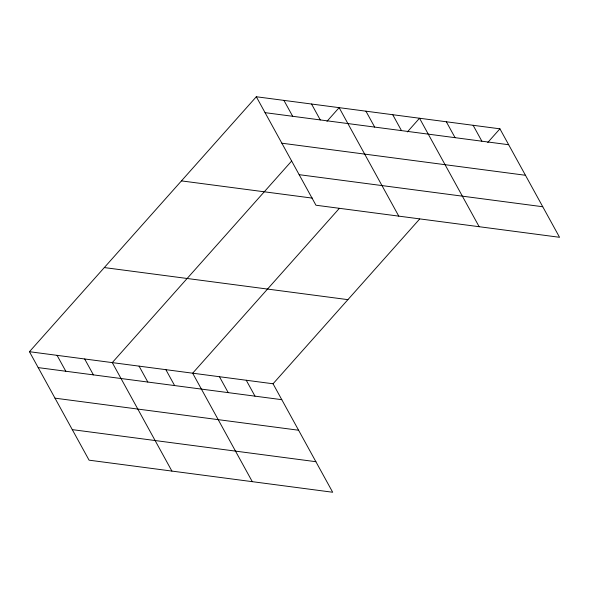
<?xml version="1.0" encoding="UTF-8"?>
<svg xmlns="http://www.w3.org/2000/svg" width="589" height="589" viewBox="0 0 589 589"><rect width="100%" height="100%" fill="white"/><g stroke="black" fill="none" stroke-linecap="round" stroke-linejoin="round"><path stroke-width="0.88" d="M29.45 351.707L273.053 383.778L332.682 492.249L89.079 460.178L29.45 351.707L256.318 96.751L499.921 128.822L559.55 237.293L315.947 205.222L256.318 96.751M291.665 161.011L112.278 362.61L171.907 471.082M326.969 121.334L339.139 107.654L398.775 216.126M339.286 208.425L192.662 373.198L252.291 481.662M407.36 131.921L419.53 118.242L479.159 226.706M273.053 383.778L419.67 219.005M487.744 142.501L499.921 128.822M265.057 112.654L508.66 144.725M281.851 143.201L525.454 175.272M299.153 174.675L542.756 206.746M181.449 180.889L312.509 198.14M104.319 267.575L347.915 299.646M38.189 367.61L281.792 399.681M54.983 398.157L298.586 430.228M72.285 429.631L315.888 461.702M473.122 125.295L481.861 141.191M446.329 121.768L455.069 137.664M392.73 114.708L401.477 130.611M365.938 111.181L374.678 127.084M311.537 104.017L320.276 119.92M283.927 100.388L292.667 116.283M246.254 380.251L254.993 396.154M219.461 376.724L228.201 392.62M165.87 369.671L174.609 385.567M139.07 366.137L147.81 382.04M84.669 358.981L93.408 374.876M57.059 355.344L65.799 371.239"/></g></svg>
